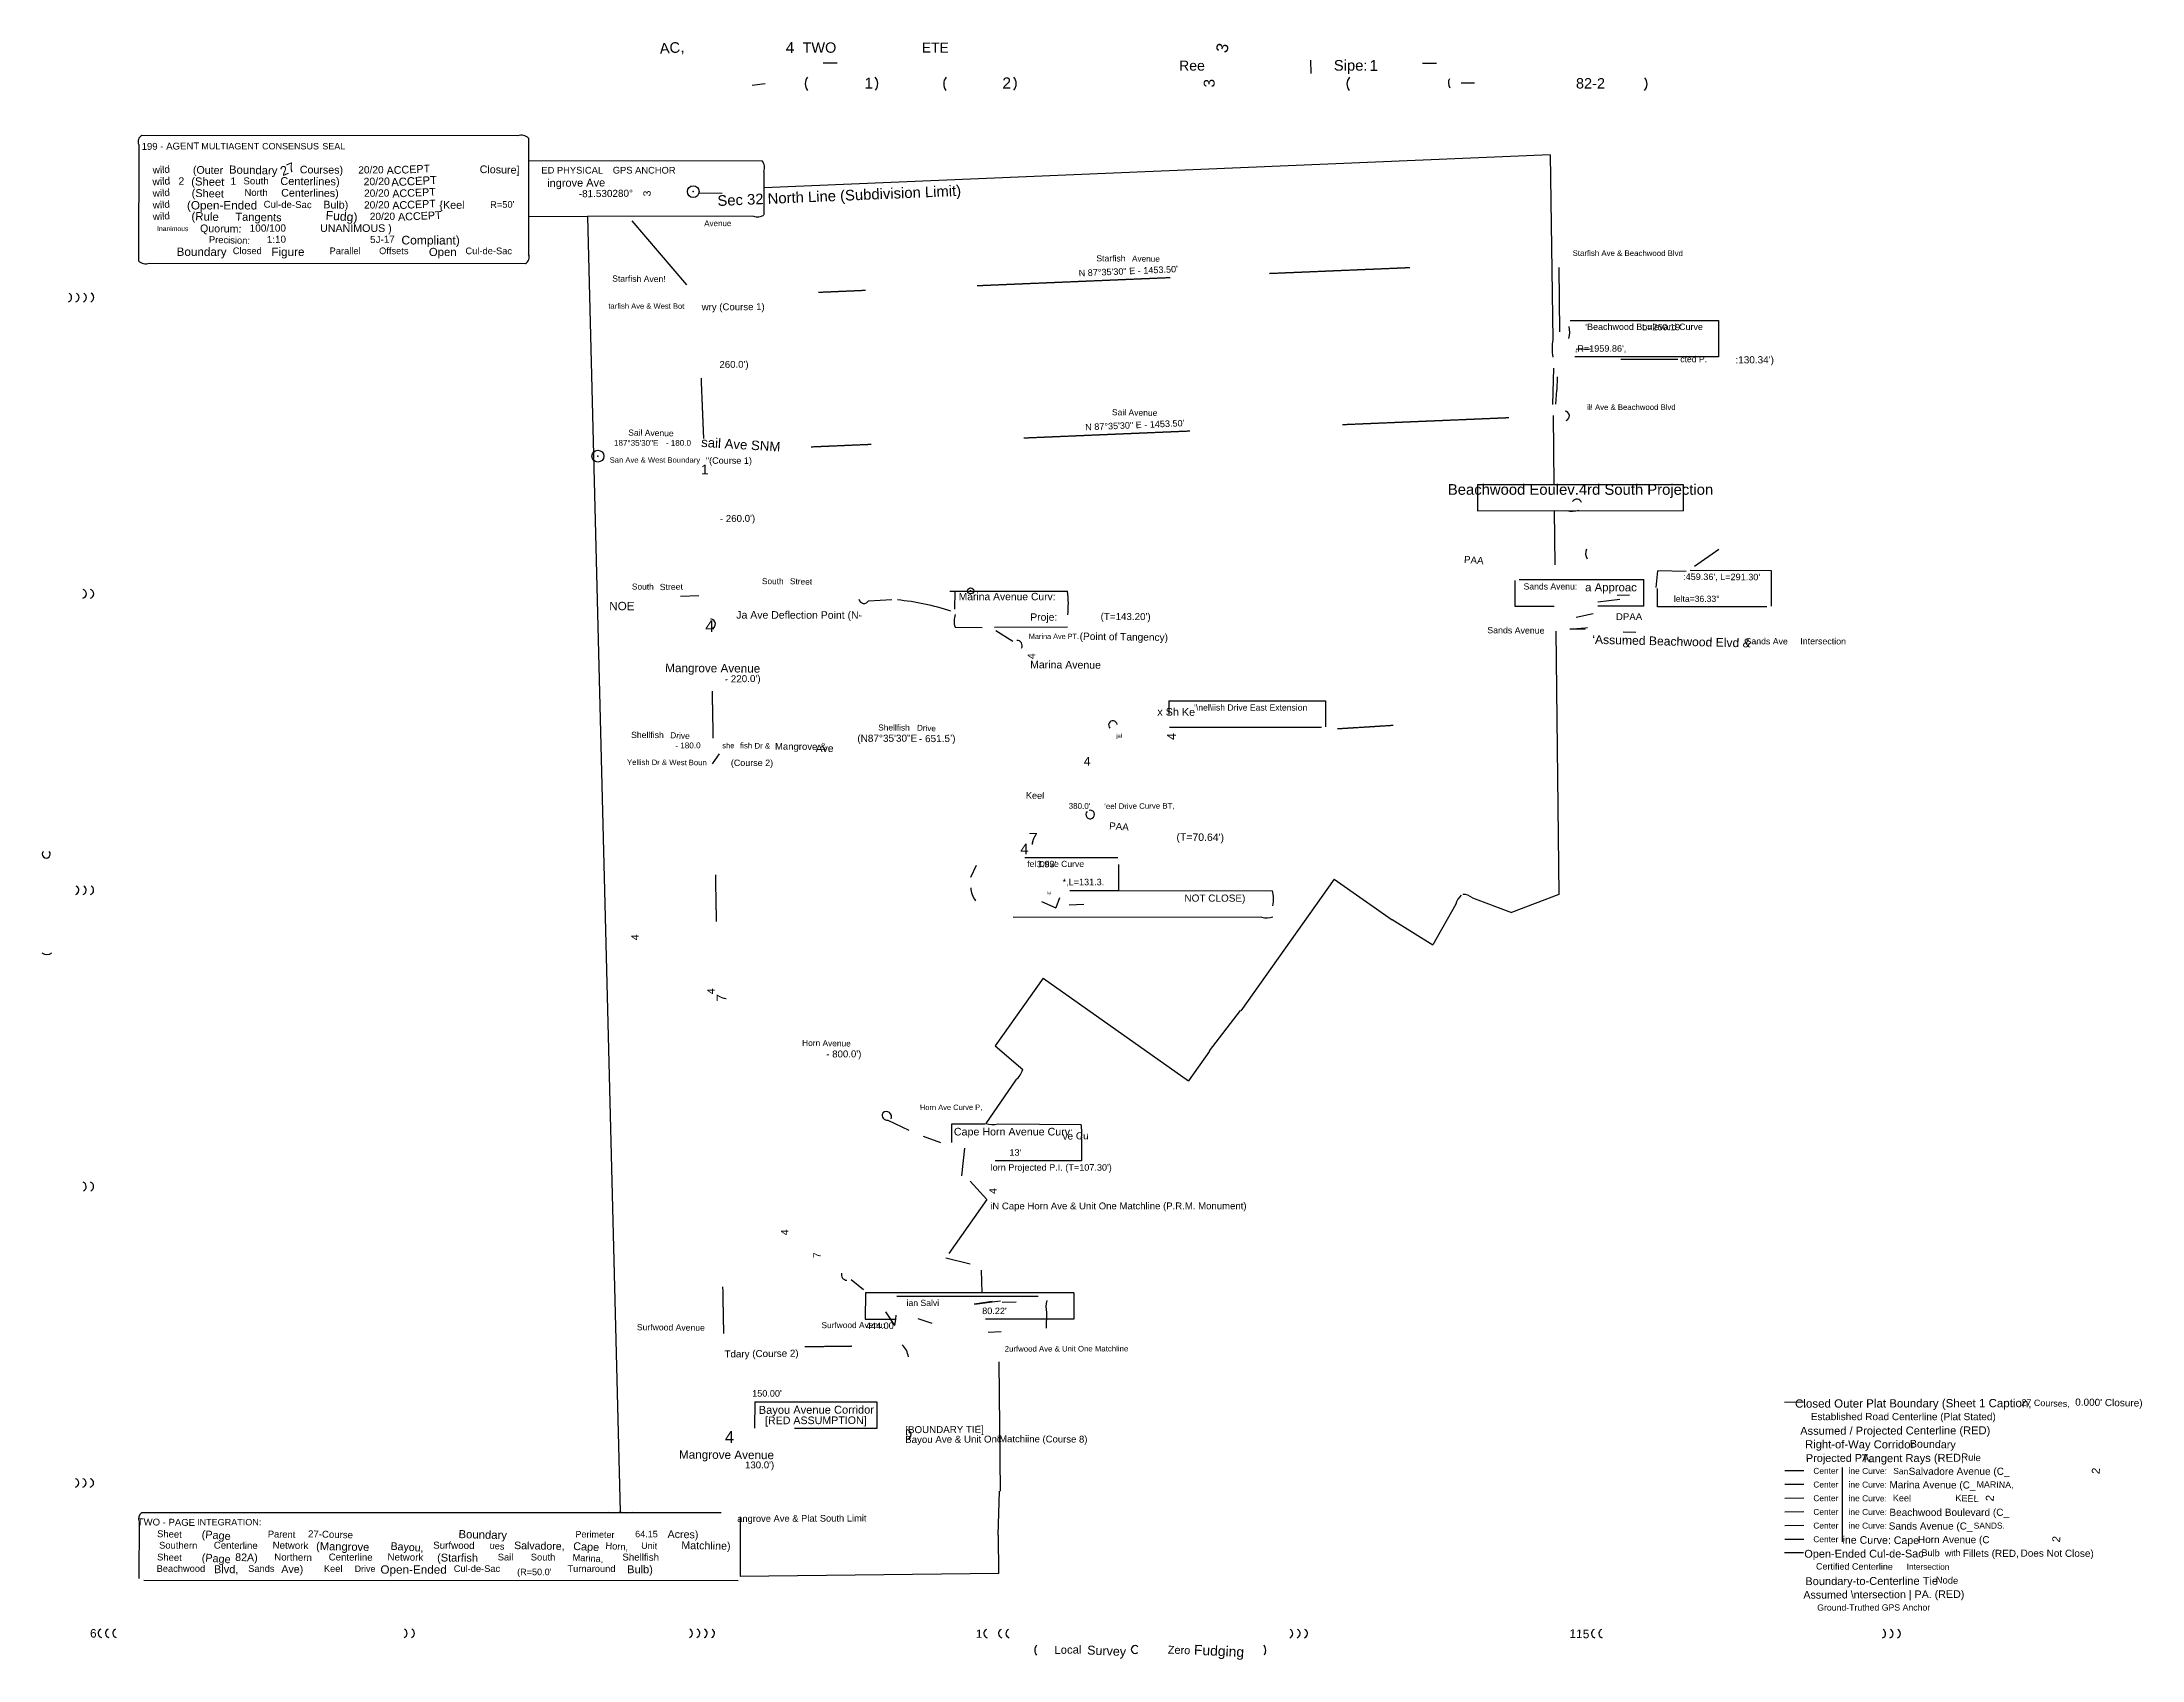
# Model space of a CAD drawing. Extents: x 45 to 7720, y 33 to 5949.
import ezdxf
from ezdxf.enums import TextEntityAlignment as Align

# ---------------------------------------------------------------- set-up
doc = ezdxf.new("R2010")
doc.units = 0
doc.header["$MEASUREMENT"] = 0
doc.linetypes.add('DASHED', pattern=[1.524, 1.27, -0.254])
for name, color, linetype in [('PLAT-CURVE', 4, 'CONTINUOUS'), ('PLAT-LINE', 7, 'CONTINUOUS'), ('PLAT-LINE-DASH', 8, 'DASHED'), ('PLAT-MON', 1, 'CONTINUOUS'), ('PLAT-TEXT-AREA', 5, 'CONTINUOUS'), ('PLAT-TEXT-BRG', 3, 'CONTINUOUS'), ('PLAT-TEXT-CURVE', 6, 'CONTINUOUS'), ('PLAT-TEXT-DIST', 2, 'CONTINUOUS'), ('PLAT-TEXT-LOTNO', 5, 'CONTINUOUS'), ('PLAT-TEXT-MISC', 9, 'CONTINUOUS'), ('PLAT-TEXT-UNASSOC', 30, 'CONTINUOUS')]:
    doc.layers.add(name, color=color, linetype=linetype)
doc.styles.add('PLAT', font='arial.ttf')

msp = doc.modelspace()

# ---------------------------------------------------------------- linework, layer by layer
at = {"layer": 'PLAT-CURVE', "true_color": 0xf8fafc}
for centre, radius, start, end in [((2871.9, 5796.3), 37.7, 139.80011, -140.79662), ((3062.4, 5796.3), 36.9, -39.31447, 41.31588), ((3377.9, 5796.2), 37.7, 139.80011, -140.79662), ((3568.4, 5796.2), 36.9, -39.31447, 41.31588), ((4851.9, 5795.9), 37.7, 139.80011, -140.79662), ((5216.4, 5799), 31.7, 149.62015, -147.57876), ((5874.2, 5795.6), 36.7, -41.09694, 38.84188)]:
    msp.add_arc(centre, radius, start, end, dxfattribs=at)
at = {"layer": 'PLAT-CURVE', "true_color": 0x008ebd}
for centre, radius, start, end in [((419.9, 5585.1), 24.3, 115.41853, -154.19903), ((1797.5, 5571.2), 37.2, 46.33647, 110.9737), ((423.7, 5175.3), 37.3, -135.85096, -69.35805), ((1799.5, 5161.8), 25.9, -61.67989, 25.02432)]:
    msp.add_arc(centre, radius, start, end, dxfattribs=at)
at = {"layer": 'PLAT-CURVE', "true_color": 0xf23041}
msp.add_arc((2644.6, 5490), 40.9, -20.16461, 37.22406, dxfattribs=at)
at = {"layer": 'PLAT-CURVE', "true_color": 0xf23040}
msp.add_arc((2659.5, 5350.7), 41.4, -110.28374, -55.35376, dxfattribs=at)
at = {"layer": 'PLAT-CURVE', "true_color": 0x64748b}
for centre, radius, start, end in [((136.3, 5015.4), 16.7, -70.37007, 63.61295), ((163.3, 5015.4), 16.7, -70.37007, 63.61295), ((190.3, 5015.4), 16.7, -70.37007, 63.61295), ((217.3, 5015.4), 16.7, -70.37007, 63.61295), ((191.1, 3931.6), 15.8, -77.31156, 73.86826), ((218.1, 3931.6), 15.8, -77.31156, 73.86826), ((162.8, 2848.2), 16.7, -70.2558, 63.96426), ((189.8, 2848.2), 16.7, -70.2558, 63.96426), ((216.8, 2848.2), 16.7, -70.2558, 63.96426), ((189.8, 1764.3), 16.6, -67.67527, 71.12217), ((216.8, 1764.3), 16.6, -67.67527, 71.12217), ((164.1, 680.9), 15.3, -80.30343, 80.23985), ((191.1, 680.9), 15.3, -80.30343, 80.23985), ((218.1, 680.9), 15.3, -80.30343, 80.23985), ((265.6, 131.3), 16, 113.31329, -102.7092), ((292.6, 131.3), 16, 113.31329, -102.7092), ((319.6, 131.3), 16, 113.31329, -102.7092), ((1362.2, 131.1), 16.7, -70.37007, 63.61295), ((1389.2, 131.1), 16.7, -70.37007, 63.61295), ((2405.2, 130.9), 16.7, -70.37007, 63.61295), ((2432.2, 130.9), 16.7, -70.37007, 63.61295), ((2459.2, 130.8), 16.7, -70.37007, 63.61295), ((2486.2, 130.8), 16.7, -70.37007, 63.61295), ((3502.7, 130.5), 16, 113.54758, -103.18413), ((3556.7, 130.5), 16, 113.54758, -103.18413), ((3583.7, 130.5), 16, 113.54758, -103.18413), ((4599.5, 130.1), 16.6, -71.1178, 64.90063), ((4626.5, 130.1), 16.6, -71.1178, 64.90063), ((4653.5, 130.1), 16.6, -71.1178, 64.90063), ((5723.9, 130), 16.1, 114.17929, -103.96085), ((5750.9, 130), 16.1, 114.17929, -103.96085), ((6766.5, 129.6), 16.5, -71.37185, 65.15873), ((6793.5, 129.6), 16.5, -71.37185, 65.15873), ((6820.5, 129.6), 16.5, -71.37185, 65.15873)]:
    msp.add_arc(centre, radius, start, end, dxfattribs=at)
at = {"layer": 'PLAT-CURVE', "true_color": 0xc0c6cf}
for centre, radius, start, end in [((5715.7, 4828.9), 152.1, 167.84844, -167.87401), ((5275.5, 2781.8), 65, 132.28692, 166.99339), ((5237.9, 2775.9), 56.5, 51.80626, 89.97241), ((3552.4, 2217.1), 81.1, -50.70022, -18.13621)]:
    msp.add_arc(centre, radius, start, end, dxfattribs=at)
at = {"layer": 'PLAT-CURVE', "true_color": 0x01c8ae}
msp.add_arc((5548.1, 4888.9), 80.2, -17.00745, 14.60582, dxfattribs=at)
at = {"layer": 'PLAT-CURVE', "true_color": 0x00b4d8}
for centre, radius, start, end in [((5609.4, 4581.9), 17.7, -72.06726, 84.11124), ((2488.2, 3822), 17.7, -78.01738, 86.94333), ((3049, 3914.9), 18.6, -169.27935, -26.88752), ((3607.9, 3742.4), 19.1, -28.45475, 92.36628), ((3958.8, 3451.6), 15.8, 8.21167, -132.83701), ((3875.7, 3124.7), 15.6, 136.06638, 102.7457), ((3133.6, 2025.3), 17.9, 155.03611, -80.19561), ((2985.1, 1441.4), 19, 159.71383, -85.55292)]:
    msp.add_arc(centre, radius, start, end, dxfattribs=at)
at = {"layer": 'PLAT-CURVE', "true_color": 0xdd2c3b}
msp.add_arc((5638, 4313.9), 80.2, -104.63203, -73.01875, dxfattribs=at)
at = {"layer": 'PLAT-CURVE', "true_color": 0xff3544}
msp.add_arc((5654.4, 4258.6), 18.9, 22.42941, 146.56869, dxfattribs=at)
at = {"layer": 'PLAT-CURVE', "true_color": 0xff3344}
for centre, radius, start, end in [((5728.1, 4079.7), 41.7, 159.08602, -150.79544), ((3522.3, 2860.6), 83.2, -177.58584, -142.19841)]:
    msp.add_arc(centre, radius, start, end, dxfattribs=at)
at = {"layer": 'PLAT-CURVE', "true_color": 0x01c6ae}
for centre, radius, start, end in [((3409.9, 3894.8), 386, -6.04354, 6.8916), ((3445.4, 3831.8), 67.2, 159.45167, -161.08684), ((3518.1, 2071.4), 80.2, -107.00745, -75.39418)]:
    msp.add_arc(centre, radius, start, end, dxfattribs=at)
at = {"layer": 'PLAT-CURVE', "true_color": 0x00f5d4}
for centre, radius, start, end in [((3092, 3040.5), 872.1, 71.6285, 84.7905), ((3140.9, 1133.8), 70.7, 6.67895, 47.14022)]:
    msp.add_arc(centre, radius, start, end, dxfattribs=at)
at = {"layer": 'PLAT-CURVE', "true_color": 0x94a3b8}
for centre, radius, start, end in [((60.4, 2980.1), 14.5, 136.80871, 42.59889), ((62.9, 2643.7), 31, -126.00275, -54.02345), ((3701.5, 69), 28.5, 139.66488, -139.69109), ((4040.4, 71.6), 14.5, 46.17395, -47.36984), ((4485.3, 68.8), 31.9, -32.10597, 34.7)]:
    msp.add_arc(centre, radius, start, end, dxfattribs=at)
at = {"layer": 'PLAT-CURVE', "true_color": 0xe82e3e}
msp.add_arc((4428.3, 2815.8), 117.6, -12.05087, 14.95516, dxfattribs=at)
at = {"layer": 'PLAT-CURVE', "true_color": 0xe62e3e}
msp.add_arc((4521.6, 2811.8), 64.9, -106.29818, -70.70942, dxfattribs=at)
at = {"layer": 'PLAT-CURVE', "true_color": 0x00b4d3}
msp.add_arc((3130.4, 2019), 19.4, -21.9337, 129.70484, dxfattribs=at)
at = {"layer": 'PLAT-CURVE', "true_color": 0x01c7ae}
msp.add_arc((3697.9, 1961.6), 147.5, -9.11148, 11.56325, dxfattribs=at)
at = {"layer": 'PLAT-CURVE', "true_color": 0x04c7ac}
msp.add_arc((3793.9, 1323.7), 80.2, 162.99255, -165.39418, dxfattribs=at)
at = {"layer": 'PLAT-CURVE', "true_color": 0x216c92}
msp.add_arc((3203.8, 857.8), 17.4, -80.83096, 80.67172, dxfattribs=at)
at = {"layer": 'PLAT-CURVE', "true_color": 0x2e3b4f}
for centre, radius, start, end in [((425.3, 549.9), 27.8, 125.84374, -155.72568), ((2134.1, 651.7), 80.2, -104.63203, -73.01875), ((2181.8, 651.7), 80.2, -107.00745, -75.39418)]:
    msp.add_arc(centre, radius, start, end, dxfattribs=at)
at = {"layer": 'PLAT-LINE', "true_color": 0x6f737b}
for p, q in [((2899.7, 5872.7), (2950.7, 5872.8)), ((5090.7, 5872.2), (5141.7, 5872.3))]:
    msp.add_line(p, q, dxfattribs=at)
at = {"layer": 'PLAT-LINE', "true_color": 0xf8fafc}
for p, q in [((4681.5, 5882.8), (4681.6, 5833.8)), ((2640.2, 5791), (2687.9, 5797.2))]:
    msp.add_line(p, q, dxfattribs=at)
at = {"layer": 'PLAT-LINE', "true_color": 0x80838b}
msp.add_line((5231.6, 5800), (5280.6, 5799.8), dxfattribs=at)
at = {"layer": 'PLAT-LINE', "true_color": 0x008ebe}
for p, q in [((1784.2, 5605.9), (409.5, 5607)), ((398.1, 5574.5), (397, 5149.3)), ((1823.2, 5598.1), (1823.2, 5515.5)), ((1823.2, 5515.5), (1823, 5310.5)), ((436.9, 5140.3), (1811.8, 5139))]:
    msp.add_line(p, q, dxfattribs=at)
at = {"layer": 'PLAT-LINE', "true_color": 0xc0c6cf}
for p, q in [((5556.3, 5536.5), (2684.6, 5415.7)), ((5556.3, 5536.5), (5567, 4860.9)), ((2038, 5310.4), (2158.3, 575)), ((5567.2, 4623.6), (5570.7, 4756.6)), ((5567.7, 4583.6), (5570.6, 4331.6)), ((5572, 4234.6), (5574, 4037.6)), ((5577, 3795.6), (5588.4, 2832.6)), ((4767.7, 2888.1), (4426.3, 2406.9)), ((4767.7, 2888.1), (4979.1, 2739.6)), ((5212.2, 2796.4), (5128.4, 2647.7)), ((5272.9, 2820.3), (5416.1, 2766.5)), ((5588.4, 2832.6), (5416.1, 2766.5)), ((4980, 2740.9), (5128.4, 2647.7)), ((3704.1, 2526.9), (3528.8, 2279.5)), ((3704.1, 2526.9), (4234.7, 2150.9)), ((4424, 2408.6), (4310.5, 2260.9)), ((3528.8, 2279.5), (3629.5, 2191.8)), ((4311.9, 2259.9), (4234.7, 2150.9)), ((3603.8, 2154.3), (3494.6, 1994.7)), ((3437.3, 1783.8), (3497.8, 1716.6)), ((3497.8, 1716.6), (3358.7, 1520.1)), ((3347.6, 1503.7), (3437.3, 1481.6)), ((3477.5, 1459.1), (3479.2, 1376.1)), ((3542.4, 1123.1), (3546.6, 650.1)), ((3542.6, 650.1), (3538.7, 490.1)), ((3542.1, 349.9), (3540.1, 490.1)), ((3542.1, 349.9), (2596.6, 338.9))]:
    msp.add_line(p, q, dxfattribs=at)
at = {"layer": 'PLAT-LINE', "true_color": 0xf23040}
for p, q in [((1824.5, 5515.5), (2677.2, 5514.7)), ((2038, 5310.8), (1824.5, 5310.5)), ((2645.1, 5311.9), (2038, 5310.8))]:
    msp.add_line(p, q, dxfattribs=at)
at = {"layer": 'PLAT-LINE', "true_color": 0x7b1820}
for p, q in [((2683, 5475.9), (2683, 5415.7)), ((2683, 5415.7), (2683, 5316.7))]:
    msp.add_line(p, q, dxfattribs=at)
at = {"layer": 'PLAT-LINE', "true_color": 0x943b3c}
msp.add_line((2530.5, 5395.4), (2444.6, 5395.9), dxfattribs=at)
at = {"layer": 'PLAT-LINE', "true_color": 0x02324a}
msp.add_line((1823, 5310.5), (1823, 5172.8), dxfattribs=at)
at = {"layer": 'PLAT-LINE', "true_color": 0xff3344}
for p, q in [((2200.2, 5295.1), (2400.6, 5061.5)), ((6173.6, 4094), (6084.2, 4031.9)), ((5802.1, 3927), (5847.2, 3928)), ((5811, 3910.4), (5731.3, 3901.1)), ((3459.3, 2937.9), (3438.7, 2894.7)), ((6483.4, 524.5), (6414.4, 524.4)), ((6482.4, 425.5), (6413.4, 425.3))]:
    msp.add_line(p, q, dxfattribs=at)
at = {"layer": 'PLAT-LINE', "true_color": 0x00f5d4}
for p, q in [((5592.3, 4889.6), (5589.8, 5124.6)), ((5582.1, 4676.5), (5584, 4724.6)), ((5578.1, 4624.6), (5581.6, 4676.6)), ((3065.5, 3906.5), (3150.2, 3911.3)), ((3531.3, 3797.7), (3592.6, 3758.7)), ((3264.9, 1948.5), (3328.3, 1925.5)), ((3001.8, 1424.5), (3047.3, 1387.8)), ((3127.5, 1306.8), (3160.4, 1256.3)), ((6483.5, 724.5), (6414.5, 724.4)), ((6483.5, 674.5), (6414.5, 674.4)), ((6483.5, 624.5), (6414.5, 624.4)), ((6483.4, 574.5), (6414.4, 574.4)), ((6483.4, 474.5), (6414.4, 474.4))]:
    msp.add_line(p, q, dxfattribs=at)
at = {"layer": 'PLAT-LINE', "true_color": 0x01c9af}
for p, q in [((5629.4, 4930.6), (6172.3, 4930.5)), ((3369.1, 1992), (3368.4, 1925.1))]:
    msp.add_line(p, q, dxfattribs=at)
at = {"layer": 'PLAT-LINE', "true_color": 0x01c9ae}
for p, q in [((6172.3, 4930.5), (6172.4, 4798.1)), ((3381.9, 3810), (3481.2, 3809)), ((3792.2, 3809.1), (3526.2, 3809)), ((3980, 2847), (3980, 2942))]:
    msp.add_line(p, q, dxfattribs=at)
at = {"layer": 'PLAT-LINE', "true_color": 0x01c8ae}
msp.add_line((6172.4, 4798.1), (5647.4, 4797.6), dxfattribs=at)
at = {"layer": 'PLAT-LINE', "true_color": 0xeb6b62}
msp.add_line((5651.4, 4826), (5704.5, 4826.9), dxfattribs=at)
at = {"layer": 'PLAT-LINE', "true_color": 0xfc696a}
msp.add_line((5815.4, 4790), (6023.4, 4789.2), dxfattribs=at)
at = {"layer": 'PLAT-LINE', "true_color": 0xd92d3d}
for p, q in [((5291.3, 4331.7), (5570.6, 4331.6)), ((5291.3, 4331.7), (5291.4, 4234.7)), ((5570.6, 4331.6), (6043.4, 4331.5)), ((5428.2, 3980.7), (5428.3, 3886.2)), ((5443.2, 3983.8), (5899.4, 3983.5)), ((4163.4, 3540.9), (4163, 3490.9)), ((4163.4, 3540.9), (4736.1, 3540.8)), ((3053.9, 1376.2), (3053.5, 1279.1)), ((3479.2, 1376.1), (3053.9, 1376.2)), ((3815.7, 1376), (3479.2, 1376.1)), ((2649.7, 977.3), (2649.4, 881.3)), ((2649.7, 977.3), (3095.6, 977.2))]:
    msp.add_line(p, q, dxfattribs=at)
at = {"layer": 'PLAT-LINE', "true_color": 0xdd2c3b}
for p, q in [((6043.4, 4331.5), (6043.2, 4234.5)), ((5291.4, 4234.7), (5572, 4236)), ((5899, 3886.5), (5899.4, 3983.5)), ((5428.3, 3886.2), (5571.2, 3886.3)), ((5899, 3886.5), (5731.2, 3886.6)), ((4736.1, 3540.8), (4736.2, 3444.8)), ((4165.1, 3443.9), (4721.1, 3443.8)), ((3815.7, 1376), (3815.5, 1279)), ((3053.5, 1279.1), (3163.7, 1279.3)), ((3095.6, 977.2), (3095.4, 880.1)), ((3095.4, 880.1), (2794.5, 879.9))]:
    msp.add_line(p, q, dxfattribs=at)
at = {"layer": 'PLAT-LINE', "true_color": 0x881b24}
msp.add_line((5572, 4236), (6043.2, 4234.5), dxfattribs=at)
at = {"layer": 'PLAT-LINE', "true_color": 0xcc2a3a}
msp.add_line((5944.4, 3954.2), (5950.5, 4015.8), dxfattribs=at)
at = {"layer": 'PLAT-LINE', "true_color": 0xc72936}
msp.add_line((6054.2, 4013.2), (5950.5, 4015.8), dxfattribs=at)
at = {"layer": 'PLAT-LINE', "true_color": 0xcc2b3b}
msp.add_line((6068.2, 4017.8), (6364.1, 4016.5), dxfattribs=at)
at = {"layer": 'PLAT-LINE', "true_color": 0xd22a38}
for p, q in [((6364.1, 4016.5), (6364.3, 3886.4)), ((6348.2, 3883.4), (5949.4, 3883.5))]:
    msp.add_line(p, q, dxfattribs=at)
at = {"layer": 'PLAT-LINE', "true_color": 0xb1bac6}
msp.add_line((2378.3, 3923.6), (2445.2, 3925.2), dxfattribs=at)
at = {"layer": 'PLAT-LINE', "true_color": 0x583344}
msp.add_line((3362.2, 3941.2), (3380.7, 3941.2), dxfattribs=at)
at = {"layer": 'PLAT-LINE', "true_color": 0x01caaf}
for p, q in [((3380.7, 3941.3), (3379.8, 3875.1)), ((3380.7, 3941.2), (3438.8, 3941.2)), ((3438.8, 3941.2), (3793.1, 3941.1)), ((3843.6, 1938.2), (3844.4, 1858.1))]:
    msp.add_line(p, q, dxfattribs=at)
at = {"layer": 'PLAT-LINE', "true_color": 0xcd2b3a}
msp.add_line((5949.4, 3883.5), (5949.1, 3951.5), dxfattribs=at)
at = {"layer": 'PLAT-LINE', "true_color": 0xec4851}
msp.add_line((5713.8, 3858.4), (5651.8, 3844.9), dxfattribs=at)
at = {"layer": 'PLAT-LINE', "true_color": 0xff6b6b}
for p, q in [((5628.5, 3802.8), (5639.4, 3803.6)), ((5639.3, 3803.9), (5685.1, 3802.9)), ((3503.2, 1232.2), (3550.7, 1234))]:
    msp.add_line(p, q, dxfattribs=at)
at = {"layer": 'PLAT-LINE', "true_color": 0x653038}
msp.add_line((5629.4, 3804.1), (5639.3, 3803.9), dxfattribs=at)
at = {"layer": 'PLAT-LINE', "true_color": 0xba5155}
msp.add_line((5639.3, 3804), (5685.3, 3805.1), dxfattribs=at)
at = {"layer": 'PLAT-LINE', "true_color": 0xaf4c50}
msp.add_line((5639.4, 3803.6), (5685.1, 3807.3), dxfattribs=at)
at = {"layer": 'PLAT-LINE', "true_color": 0xf36667}
msp.add_line((5685.1, 3807.3), (5692.8, 3808), dxfattribs=at)
at = {"layer": 'PLAT-LINE', "true_color": 0xcd585a}
msp.add_line((5870.2, 3789.9), (5824.2, 3790.9), dxfattribs=at)
at = {"layer": 'PLAT-LINE', "true_color": 0x64c06b}
msp.add_line((2519.7, 3346.9), (2493.8, 3309.5), dxfattribs=at)
at = {"layer": 'PLAT-LINE', "true_color": 0x01c6ae}
for p, q in [((3637, 2967.1), (3977, 2967)), ((3491.4, 1992.2), (3369.1, 1992)), ((3538.3, 1993.7), (3842.4, 1991.1))]:
    msp.add_line(p, q, dxfattribs=at)
at = {"layer": 'PLAT-LINE', "true_color": 0xe82f3e}
msp.add_line((3801, 2847), (3980, 2846.8), dxfattribs=at)
at = {"layer": 'PLAT-LINE', "true_color": 0xe82e3e}
msp.add_line((3980, 2846.8), (4541.9, 2846.1), dxfattribs=at)
at = {"layer": 'PLAT-LINE', "true_color": 0xa06b6b}
msp.add_line((3698, 2806.9), (3749.6, 2783.9), dxfattribs=at)
at = {"layer": 'PLAT-LINE', "true_color": 0xb2696b}
msp.add_line((3763, 2820.2), (3749.6, 2783.9), dxfattribs=at)
at = {"layer": 'PLAT-LINE', "true_color": 0xfd6a6a}
msp.add_line((3798.5, 2794.8), (3853, 2796.7), dxfattribs=at)
at = {"layer": 'PLAT-LINE', "true_color": 0xd42a38}
msp.add_line((4503.4, 2749.5), (3593.9, 2748.1), dxfattribs=at)
at = {"layer": 'PLAT-LINE', "true_color": 0x02e4a1}
msp.add_line((3136.7, 2007.7), (3212.9, 1970.4), dxfattribs=at)
at = {"layer": 'PLAT-LINE', "true_color": 0x08461e}
msp.add_line((3416.3, 1904.2), (3404.9, 1803.6), dxfattribs=at)
at = {"layer": 'PLAT-LINE', "true_color": 0x01c7ae}
msp.add_line((3844.4, 1858.1), (3528.7, 1858), dxfattribs=at)
at = {"layer": 'PLAT-LINE', "true_color": 0x06c5ab}
msp.add_line((3685.6, 1361.9), (3168.6, 1362.2), dxfattribs=at)
at = {"layer": 'PLAT-LINE', "true_color": 0x628e1b}
msp.add_line((3517.6, 1343.8), (3451.7, 1334), dxfattribs=at)
at = {"layer": 'PLAT-LINE', "true_color": 0x70cc04}
msp.add_line((3517.9, 1341.3), (3454.3, 1333.7), dxfattribs=at)
at = {"layer": 'PLAT-LINE', "true_color": 0x6e934d}
msp.add_line((3548.2, 1344.9), (3517.9, 1341.3), dxfattribs=at)
at = {"layer": 'PLAT-LINE', "true_color": 0x70a42e}
msp.add_line((3605.7, 1341.2), (3554.6, 1340.3), dxfattribs=at)
at = {"layer": 'PLAT-LINE', "true_color": 0x080d1a}
msp.add_line((3163.7, 1279.3), (3160.4, 1256.3), dxfattribs=at)
at = {"layer": 'PLAT-LINE', "true_color": 0x07c5ab}
for p, q in [((3165.9, 1294), (3163.7, 1279.3)), ((3716.3, 1303.5), (3714.5, 1247))]:
    msp.add_line(p, q, dxfattribs=at)
at = {"layer": 'PLAT-LINE', "true_color": 0xfe6a6a}
msp.add_line((3246, 1281.4), (3296.4, 1265.1), dxfattribs=at)
at = {"layer": 'PLAT-LINE', "true_color": 0x312825}
msp.add_line((3815.5, 1279), (3493.6, 1279.1), dxfattribs=at)
at = {"layer": 'PLAT-LINE', "true_color": 0xc0c5ce}
msp.add_line((6482.5, 975.5), (6413.5, 975.3), dxfattribs=at)
at = {"layer": 'PLAT-LINE', "true_color": 0x2e3b4f}
for p, q in [((400, 538.5), (398.6, 331.8)), ((409, 572.4), (2526.4, 572.3)), ((2596.5, 557.3), (2596.6, 338.9)), ((417.4, 324.8), (2589.4, 324.2))]:
    msp.add_line(p, q, dxfattribs=at)
at = {"layer": 'PLAT-LINE-DASH', "true_color": 0xffd166}
for p, q in [((4168.5, 5087.1), (3462.4, 5057.4)), ((5043.5, 5123.6), (4530.4, 5102.1)), ((3054.5, 5040.6), (2882.5, 5033.2)), ((2453.3, 4720.3), (2462.4, 4499.4)), ((5405.3, 4574.9), (4798.3, 4549.4)), ((3075.3, 4477.5), (2856.3, 4468.1)), ((4240.3, 4526.2), (3633.3, 4500.6)), ((2498.2, 3404.3), (2495, 3575.3)), ((2510.1, 2733.3), (2506.9, 2904.3)), ((2536.7, 1227.3), (2533.5, 1398.3)), ((3004.6, 1180.2), (2832.6, 1178.1))]:
    msp.add_line(p, q, dxfattribs=at)
at = {"layer": 'PLAT-LINE-DASH', "true_color": 0xff3344}
msp.add_line((4983.1, 3450.1), (4779.1, 3437.4), dxfattribs=at)
at = {"layer": 'PLAT-LINE-DASH', "true_color": 0xd2d8e0}
msp.add_line((6624.5, 737.4), (6624.4, 465.4), dxfattribs=at)
at = {"layer": 'PLAT-MON'}
for centre, radius in [((2424.9, 5402.2), 21.5), ((2076.4, 4434.9), 21.7), ((3438.8, 3942.5), 11.2)]:
    msp.add_circle(centre, radius, dxfattribs=at)
for p in [(2424.9, 5402.2), (2076.4, 4434.9), (3438.8, 3942.5)]:
    msp.add_point(p, dxfattribs=at)

# ---------------------------------------------------------------- texts
at = {"layer": 'PLAT-TEXT-AREA', "style": 'PLAT'}
for s, height, rotation, p in [('AC,', 38.78, 3.75342, (2347.1, 5928.2)), ('Cul-de-Sac', 25.14, 359.39399, (942.6, 5355.2)), ('Cul-de-Sac', 24.36, 359.9422, (1677.5, 5185.5)), ('a Approac', 29.69, 359.96865, (5779.2, 3955.6)), ('Acres)', 27.92, 359.3944, (2387.5, 492.9)), ('Open-Ended Cul-de-Sac', 28.53, 0.12324, (6703.9, 422.1)), ('Cul-de-Sac', 24.3, 359.98439, (1634.4, 367.5))]:
    msp.add_text(s, height=height, rotation=rotation, dxfattribs=at).set_placement(p, align=Align.MIDDLE_CENTER)
at = {"layer": 'PLAT-TEXT-BRG', "style": 'PLAT'}
for rotation, p in [(2.40825, (4015.6, 5092.6)), (2.40842, (4039.4, 4529.6))]:
    msp.add_text('N 87%%d35\'30" E - 1453.50\'', height=23.77, rotation=rotation, dxfattribs=at).set_placement(p, align=Align.BOTTOM_CENTER)
at = {"layer": 'PLAT-TEXT-CURVE', "style": 'PLAT'}
for s, height, rotation, p in [("R=50'", 24.29, 0.77501, (1727, 5355.1)), ("(T=143.20')", 25.606, 359.8523, (4005.2, 3848.5)), ("(T=70.64')", 27.34, 359.52018, (4278, 3041.9))]:
    msp.add_text(s, height=height, rotation=rotation, dxfattribs=at).set_placement(p, align=Align.MIDDLE_CENTER)
for s, rotation, p in [("L=260.19'", 359.9869, (5965.4, 4918.6)), (":459.36', L=291.30'", 359.73579, (6183.5, 4005.4)), ("lorn Projected P.I. (T=107.30')", 0.0163, (3733.2, 1846.2))]:
    msp.add_text(s, height=23.77, rotation=rotation, dxfattribs=at).set_placement(p, align=Align.TOP_CENTER)
for s, rotation, p in [(",R=1959.86',", 0.05321, (5741, 4809.6)), ('*,L=131.3.', 359.92994, (3850.9, 2858.8)), ("(R=50.0'", 359.98439, (1843.9, 336.3))]:
    msp.add_text(s, height=23.77, rotation=rotation, dxfattribs=at).set_placement(p, align=Align.BOTTOM_CENTER)
at = {"layer": 'PLAT-TEXT-DIST', "style": 'PLAT'}
for s, rotation, p in [("3.93'", 359.98321, (3716, 2955.2)), ("444.00'", 0.061, (3110.1, 1267.3))]:
    msp.add_text(s, height=23.77, rotation=rotation, dxfattribs=at).set_placement(p, align=Align.TOP_CENTER)
for s, rotation, p in [("13'", 0.0163, (3602.3, 1869.9)), ("80.22'", 359.99609, (3525.8, 1290.9)), ("150.00'", 359.98517, (2694.3, 989.2))]:
    msp.add_text(s, height=23.77, rotation=rotation, dxfattribs=at).set_placement(p, align=Align.BOTTOM_CENTER)
at = {"layer": 'PLAT-TEXT-LOTNO', "style": 'PLAT'}
for s, height, rotation, p in [('4', 40, 359.9869, (2778.7, 5928.8)), ('3', 43.1, 77.63539, (4358.5, 5927.6)), ('1', 40, 359.9869, (4912.2, 5863.3)), ('1', 40, 359.9869, (3066.1, 5798.7)), ('2', 41, 359.9869, (3570.6, 5799.1)), ('3', 40, 89.9869, (4310.6, 5798.4)), ('2', 27, 359.9869, (554.1, 5440.8)), ('1', 27, 359.9869, (744.1, 5440.7)), ('27', 33.97, 23.83809, (942, 5484.5)), ('3', 27, 89.9869, (2256, 5395.4)), ('1', 35, 359.9869, (2467.3, 4386.3)), ('4', 43.1, 359.9869, (2485.7, 3813.3)), ('4', 28, 89.9869, (3660.7, 3703.6)), ('4', 33, 89.9869, (4173.1, 3409.9)), ('4', 32, 359.9869, (3864.6, 3319.5)), ('4', 39, 359.9869, (3635.5, 2999.1)), ('7', 43.1, 359.9869, (3667.5, 3036.1)), ('4', 27, 89.9869, (2211.9, 2675.4)), ('4', 27, 89.9869, (2489.4, 2478.3)), ('7', 35, 89.9869, (2527.9, 2454.3)), ('4', 27, 89.9869, (3520.2, 1748.1)), ('4', 27, 89.9869, (2758.7, 1597.3)), ('7', 27, 89.9869, (2877.2, 1513.2)), ('4', 43.1, 359.9869, (2557.5, 848.8)), ('2', 29.1, 84.8438, (7551, 724.8)), ('2', 29.1, 84.83102, (7163.6, 625)), ('2', 29.1, 84.47707, (7406.6, 475)), ('6', 31, 359.9869, (232.3, 130.8)), ('1', 30, 359.9869, (3469.8, 129.6)), ('115', 31.3, 358.88907, (5663.8, 129.1))]:
    msp.add_text(s, height=height, rotation=rotation, dxfattribs=at).set_placement(p, align=Align.MIDDLE_CENTER)
at = {"layer": 'PLAT-TEXT-MISC', "style": 'PLAT'}
for s, height, rotation, p in [('TWO', 37.8, 0.04363, (2886.2, 5928.7)), ('ETE', 36.18, 359.87139, (3309.7, 5928.6)), ('Ree', 36.9, 359.9869, (4247.7, 5862.9)), ('Sipe:', 38.7, 359.9869, (4827.7, 5863.8)), ('82-2', 38.03, 359.84204, (5704.2, 5798.1)), ('199 - AGENT', 25.129, 0.62017, (514.1, 5568.3)), ('MULTIAGENT', 23.5, 359.95544, (733.1, 5568.2)), ('CONSENSUS', 23.49, 359.95544, (953.1, 5568.2)), ('SEAL', 23.43, 359.95544, (1111.1, 5568.1)), ('wild', 26.92, 3.27726, (480.7, 5440.1)), ('wild', 26.13, 3.4007, (480.8, 5482.6)), ('(Sheet', 29.4, 358.88765, (650.6, 5438.6)), ('(Outer', 27.91, 359.21901, (651.5, 5481)), ('Boundary', 29.62, 358.74774, (816.8, 5481.1)), ('South', 25.32, 359.8951, (827.1, 5441.2)), ('Centerlines)', 28.806, 359.58542, (1024.1, 5440)), ('Courses)', 27.91, 359.51996, (1066.1, 5482.2)), ('20/20', 26.5, 0.60202, (1247, 5481.9)), ('20/20', 27.46, 0.78905, (1268, 5439.5)), ('ACCEPT', 28.07, 2.75905, (1383.6, 5483.1)), ('ACCEPT', 29.56, 3.10976, (1404.6, 5440.6)), ('Closure]', 28.01, 358.98648, (1717.2, 5482.8)), ('ED PHYSICAL', 24.427, 359.94962, (1982.6, 5480.4)), ('ingrove Ave', 28.718, 0.51172, (1997, 5434.5)), ('GPS ANCHOR', 24.44, 359.94962, (2245.6, 5480.4)), ('wild', 26.12, 3.37259, (480.7, 5397.6)), ('(Sheet', 28.61, 358.67901, (650.6, 5396)), ('North', 24.87, 359.56984, (827.1, 5398.7)), ('Centerlines)', 27.911, 359.63153, (1024.1, 5397.4)), ('20/20', 26.45, 0.53195, (1268, 5396.8)), ('ACCEPT', 28.13, 2.79022, (1404.5, 5398.1)), ('ACCEPT', 28.09, 2.76639, (1404.5, 5355.1)), ('-81.530280%%d', 25.975, 0.5668, (2105.6, 5395.4)), ('Sec 32 North Line (Subdivision Limit)', 38.785, 2.40791, (2958.5, 5387.6)), ('wild', 26.13, 3.39636, (480.7, 5312.6)), ('wild', 26.08, 3.29099, (480.7, 5354.6)), ('(Open-Ended', 30.625, 359.97804, (703, 5352.2)), ('(Rule', 29.97, 357.80483, (641, 5311.3)), ('Tangents', 29.07, 358.85664, (835.9, 5309.1)), ('Bulb)', 27.92, 359.09751, (1118.5, 5354.3)), ('Fudg)', 31.89, 356.04998, (1139.8, 5312.2)), ('20/20', 26.58, 0.69406, (1268, 5353.9)), ('20/20', 26.42, 0.49544, (1289, 5311.8)), ('ACCEPT', 28.15, 2.80213, (1425.5, 5313.1)), ('{Keel', 28.16, 359.79573, (1543, 5353.5)), ('Avenue', 20.87, 0.09895, (2514.5, 5286.3)), ('Inanimous', 17.73, 359.73051, (522.5, 5266.8)), ('Quorum:', 27.89, 359.30767, (698, 5267.1)), ('Precision:', 24.49, 358.39157, (729.9, 5225.1)), ('100/100', 26.34, 0.23243, (870, 5268.9)), ('1:10', 25.86, 1.54657, (901.4, 5227.7)), ('UNANIMOUS )', 27.901, 359.95447, (1192, 5268.7)), ('5J-17', 25.84, 1.09218, (1289, 5227.7)), ('Compliant)', 31.6, 359.93622, (1465, 5224.6)), ('Boundary', 30.56, 359.9422, (628, 5182.3)), ('Closed', 24.38, 359.9422, (795, 5185.7)), ('Figure', 30.59, 359.9422, (943.5, 5182.2)), ('Parallel', 24.41, 359.9422, (1152.5, 5185.6)), ('Offsets', 24.34, 359.9422, (1330.5, 5185.6)), ('Open', 29.69, 359.9422, (1509.5, 5181.5)), ('Starfish', 22.54, 359.81513, (3951.5, 5158.1)), ('Avenue', 21.5, 359.13969, (4079.6, 5156.8)), ('Starfish Ave & Beachwood Blvd', 20.528, 359.88274, (5840.5, 5177.1)), ('Starfish Aven!', 22.503, 359.39944, (2226.5, 5083.4)), ('tarfish Ave & West Bot', 19.876, 359.90847, (2253.5, 4983.7)), ('wry (Course 1)', 25.113, 0.19136, (2570.9, 4981)), ('‘Beachwood Boulevard Curve', 23.4, 359.9869, (5899.9, 4908)), ('cted P.', 22.5, 359.9869, (6081.4, 4789.5)), ('Sail Avenue', 22.329, 359.05555, (4038.3, 4594.4)), ('il! Ave & Beachwood Blvd', 20.296, 0.07834, (5853.9, 4614)), ('Sail Avenue', 22.27, 359.07515, (2270.3, 4519.9)), ('187%%d35\'30"E', 21.067, 359.84949, (2216.4, 4483.4)), ('sail Ave SNM', 34.568, 356.59246, (2598.7, 4477.6)), ('San Ave & West Boundary', 19.995, 359.94559, (2284.8, 4420.9)), ('"(Course 1)', 23.735, 359.83126, (2555.3, 4418.8)), ('Beachwood Eoulev.4rd South Projection', 38.785, 359.98774, (5667.8, 4313.1)), ('PAA', 25.65, 355.90581, (5277.9, 4055.1)), ('South', 21.93, 359.68613, (2240.7, 3957.9)), ('Street', 22.66, 1.41299, (2344.7, 3957.3)), ('South', 21.79, 359.81355, (2715.7, 3977.8)), ('Street', 21.83, 358.3826, (2819, 3976.7)), ('Marina Avenue Curv:', 27.001, 359.98537, (3572.2, 3921.6)), ('Sands Avenu:', 22.524, 359.96865, (5557.7, 3958.6)), ('lelta=36.33%%d', 22.5, 359.98677, (6092.7, 3913.5)), ('NOE', 30.6, 359.9869, (2164.2, 3886.9)), ('Ja Ave Deflection Point (N-', 27.421, 359.89195, (2812.2, 3854.3)), ('Proje:', 27.04, 0.02414, (3706.2, 3846.6)), ('DPAA', 25.2, 359.9869, (5845.2, 3848.1)), ('Marina Ave PT.', 19.016, 0.02414, (3743.2, 3776)), ('(Point of Tangency)', 26.497, 359.23093, (3998.7, 3774.5)), ('Sands Avenue', 23.016, 359.54814, (5431.7, 3798.1)), ('‘Assumed Beachwood Elvd &', 31.749, 358.68042, (6000.4, 3758.1)), ('Sands Ave', 22.88, 359.66787, (6348.2, 3758.2)), ('Intersection', 23.123, 359.74064, (6554.7, 3758.3)), ('Marina Avenue', 27.537, 359.60636, (3785.6, 3672.3)), ('Mangrove Avenue', 30.639, 359.67466, (2496.1, 3659.8)), ('Shellfish', 21.88, 359.82597, (3158.6, 3442.7)), ('x Sh Ke', 28.22, 359.58307, (4190.1, 3499.9)), ('‘\\nel\\iish Drive East Extension', 22.503, 359.98585, (4462.1, 3515.9)), ('Shellfish', 22.64, 359.74321, (2257.6, 3415.5)), ('Drive', 21.91, 357.37349, (2376.5, 3413.3)), ('she', 19.8, 359.9869, (2553.1, 3376.8)), ('fish Dr &', 20.58, 359.15082, (2651.1, 3376.2)), ('Mangrove &', 24.95, 359.56227, (2817.6, 3373.5)), ('Ave', 27, 359.9869, (2905.1, 3366.7)), ('Drive', 21.16, 357.43479, (3277.4, 3440.7)), ('jal', 14.4, 359.9869, (3981.6, 3412.5)), ('Yellish Dr & West Boun', 20.06, 359.73594, (2328.6, 3315.3)), ('(Course 2)', 23.42, 359.99665, (2639.6, 3313.8)), ('Keel', 23.92, 358.41734, (3674.1, 3194.1)), ('‘eel Drive Curve BT,', 20.615, 0.4723, (4055.5, 3155.8)), ('PAA', 25.68, 356.17294, (3981.1, 3081.2)), ('fel Drive Curve', 22.501, 359.98321, (3749.5, 2944)), ('lel', 9.9, 359.9869, (3726.5, 2838)), ('NOT CLOSE)', 26.1, 359.92994, (4331.5, 2819)), ('Horn Avenue', 21.836, 359.19935, (2911.8, 2288.5)), ('Horn Ave Curve P,', 19.583, 0.17116, (3367.3, 2054.1)), ('Cape Horn Avenue Curv:', 27.913, 359.98427, (3595.3, 1965.1)), ('ve Cu', 25.93, 1.22588, (3822.3, 1949.5)), ('iN Cape Horn Ave & Unit One Matchline (P.R.M. Monument)', 25.037, 0.02761, (3978.7, 1693.6)), ('ian Salvi', 22.53, 359.97033, (3264.1, 1339.1)), ('Surfwood Avenue', 22.549, 359.54895, (2343.1, 1249.4)), ('Surfwood Avenu:', 21.821, 0.061, (3009.6, 1257.7)), ('Tdary (Course 2)', 25.661, 0.69314, (2674.5, 1153.7)), ('2urfwood Ave & Unit One Matchline', 20.413, 0.07269, (3789.1, 1171.5)), ('Bayou Avenue Corridor', 29.012, 0.13054, (2875, 948.3)), ('[RED ASSUMPTION]', 27.829, 0.13468, (2873, 909.7)), ('Closed Outer Plat Boundary (Sheet 1 Caption,', 30.164, 0.12324, (6884, 971.9)), ('Established Road Centerline (Plat Stated)', 26.148, 359.99207, (6847.5, 923.3)), ('27 Courses,', 23.45, 358.19264, (7367.5, 972.8)), ("0.000' Closure)", 26.122, 359.2161, (7599, 974.7)), ('Bayou Ave & Unit Onc', 25.412, 0.32458, (3376, 840.4)), ('[BOUNDARY TIE]', 25.504, 0.3159, (3343.5, 876.1)), ('‘Matchiine (Course 8)', 24.899, 359.70654, (3700.5, 841.4)), ('Assumed / Projected Centerline (RED)', 29.055, 0.16361, (6818, 872.2)), ('Mangrove Avenue', 30.64, 359.66629, (2546.5, 783.8)), ('Right-of-Way Corridor', 29.349, 359.86302, (6688, 821.9)), ('Projected PA.', 28.417, 0.25197, (6613, 771.9)), ('Tangent Rays (RED,', 29.06, 0.37564, (6882.5, 771.7)), ('Boundary', 28.09, 358.86631, (6955.3, 822.6)), ('Rule', 25.05, 356.31606, (7095.2, 774.6)), ('Center', 21.8, 0.12324, (6564.5, 724.9)), ('ine Curve:', 22.05, 359.54267, (6717.5, 724.5)), ('San', 22.12, 356.80119, (6838.5, 723.6)), ('Salvadore Avenue (C_', 26.245, 0.02075, (7051.5, 723.3)), ('Center', 21.8, 0.12324, (6564.5, 674.9)), ('Center', 21.8, 0.12324, (6564.5, 624.9)), ('ine Curve:', 22.05, 359.54267, (6717.5, 674.5)), ('ine Curve:', 22.04, 359.55152, (6717.5, 624.5)), ('Marina Avenue (C_', 26.108, 359.73688, (6954, 673.8)), ('Keel', 23.74, 358.70837, (6842.5, 625.3)), ('KEEL', 23.83, 357.85746, (7080.4, 624.6)), ('MARINA,', 23.25, 359.09626, (7183, 674.7)), ('TWO - PAGE', 24.98, 359.3432, (499.4, 537.3)), ('INTEGRATION:', 23.66, 0.05609, (728.9, 537.2)), ('angrove Ave & Plat South Limit', 24.45, 0.23307, (2821.9, 551.1)), ('Center', 21.8, 0.12324, (6564.5, 574.9)), ('ine Curve:', 22.05, 359.54267, (6717.5, 574.5)), ('Sands Avenue (C_', 26.101, 359.97069, (6947.4, 523.3)), ('Beachwood Boulevard (C_', 26.329, 0.03523, (7015.4, 573.3)), ('Sheet', 24.79, 358.29733, (510.5, 493.8)), ('Southern', 24.68, 359.70842, (542.4, 452.6)), ('(Page', 28.49, 355.66442, (681.6, 489.9)), ('Centerline', 25.2, 359.53474, (752.9, 452.5)), ('Parent', 24.48, 358.33242, (920.4, 493.1)), ('Network', 25.55, 359.37327, (952.9, 452.6)), ('27-Course', 25.18, 358.49236, (1099.3, 492.7)), ('(Mangrove', 29.13, 358.77289, (1143.9, 448.2)), ('Bayou,', 27.76, 356.45143, (1379.1, 446.7)), ('Surfwood', 25.63, 359.45775, (1549.9, 452.5)), ('Boundary', 29.63, 358.7552, (1655.7, 491.9)), ('Salvadore,', 27.58, 358.9518, (1862.5, 451)), ('Cape', 28.31, 357.29329, (2033.7, 447.8)), ('Perimeter', 23.58, 359.03173, (2065.8, 492.5)), ('Horn,', 24.35, 355.70336, (2145.7, 449)), ('Unit', 23.65, 358.49974, (2263.9, 451.1)), ('Matchline)', 27.91, 359.09884, (2471.4, 451.8)), ('Center', 21.8, 0.12324, (6564.4, 524.9)), ('Center', 21.8, 0.12324, (6564.4, 474.9)), ('ine Curve: Cape', 27.733, 359.63341, (6765.4, 471.8)), ('ine Curve:', 22.05, 359.54267, (6717.5, 524.5)), ('Horn Avenue (C', 26.105, 359.8135, (7031.9, 473.6)), ('SANDS.', 21.91, 0.18532, (7161.9, 524.8)), ('Sheet', 24.8, 358.45718, (510.5, 408.8)), ('(Page', 28.43, 355.63706, (681.6, 404.9)), ('82A)', 27.94, 358.46127, (791.9, 408.5)), ('Northern', 25.32, 359.23764, (962.4, 409.2)), ('Centerline', 25.2, 359.53686, (1172.9, 409.4)), ('Network', 25.59, 359.35533, (1372.9, 409.5)), ('(Starfish', 28.66, 359.68489, (1563.4, 407.5)), ('ues', 23.96, 355.52202, (1708, 450.2)), ('Sail', 24.42, 359.87171, (1738.9, 409.5)), ('South', 24.55, 359.79991, (1875.9, 409.4)), ('Marina,', 24.19, 356.92146, (2040.2, 405.7)), ('Shellfish', 25.39, 359.57429, (2232.9, 409.3)), ('Certified Centerline', 23.481, 359.75288, (6668.9, 375.3)), ('Intersection', 21.612, 359.59611, (6937.9, 374.2)), ('Bulb', 23.92, 358.3346, (6947.3, 425.1)), ('with', 23.09, 2.76707, (7028.1, 424.1)), ('Fillets (RED,', 26.101, 359.96903, (7167.4, 423.3)), ('Does Not Close)', 26.106, 359.77479, (7409.9, 423.7)), ('Beachwood', 24.31, 359.98439, (552.4, 367.8)), ('Blvd,', 28.8, 359.98439, (717.9, 365.2)), ('Sands', 24.3, 359.98439, (846.4, 367.7)), ('Ave)', 27.9, 359.98439, (959.4, 365.7)), ('Keel', 24.3, 359.98439, (1108.9, 367.6)), ('Drive', 23.4, 359.98439, (1225.4, 367.1)), ('Open-Ended', 30.61, 359.98439, (1402.9, 364.1)), ('Turnaround', 24.31, 359.98439, (2052.9, 367.4)), ('Bulb)', 28.8, 359.98439, (2230.4, 364.9)), ('Boundary-to-Centerline Tie', 28.938, 0.17786, (6731.9, 322.2)), ('Node', 24.57, 357.73954, (7007.4, 324.9)), ('Assumed \\ntersection | PA. (RED)', 27.892, 0.28408, (6776.4, 273)), ('Ground-Truthed GPS Anchor', 22.836, 0.05081, (6739.4, 225.3)), ('Local', 29.58, 1.06186, (3794.3, 71)), ('Survey', 32.72, 357.56199, (3935.8, 66.9)), ('Zero', 28.56, 358.19667, (4200.6, 69.9)), ('Fudging', 36.35, 357.29176, (4346.7, 66.6))]:
    msp.add_text(s, height=height, rotation=rotation, dxfattribs=at).set_placement(p, align=Align.MIDDLE_CENTER)
at = {"layer": 'PLAT-TEXT-UNASSOC', "style": 'PLAT'}
for s, height, rotation, p in [("260.0')", 25.21, 0.41927, (2573.9, 4770.4)), (":130.34')", 26.11, 0.15179, (6304.4, 4787.3)), ('- 180.0', 21.16, 0.3782, (2370.8, 4483.3)), ("- 260.0')", 25.37, 0.67212, (2586.8, 4207.2)), ("- 220.0')", 25.77, 0.92734, (2605.6, 3621.2)), ('- 180.0', 21.3, 0.49117, (2405.6, 3377.2)), ('(N87%%d35\'30"E', 26.103, 0.20633, (3134.1, 3403.6)), ('- 651.5’)', 26.1, 0.51769, (3316.6, 3402.6)), ("380.0'", 21.09, 359.66999, (3836.6, 3156)), ("- 800.0')", 25.21, 0.40213, (2975.3, 2249.3)), ("130.0')", 25.2, 0.20443, (2667.5, 746.6)), ('64.15', 23.65, 359.81061, (2253.9, 493.9))]:
    msp.add_text(s, height=height, rotation=rotation, dxfattribs=at).set_placement(p, align=Align.MIDDLE_CENTER)

doc.saveas('drawing.dxf')
